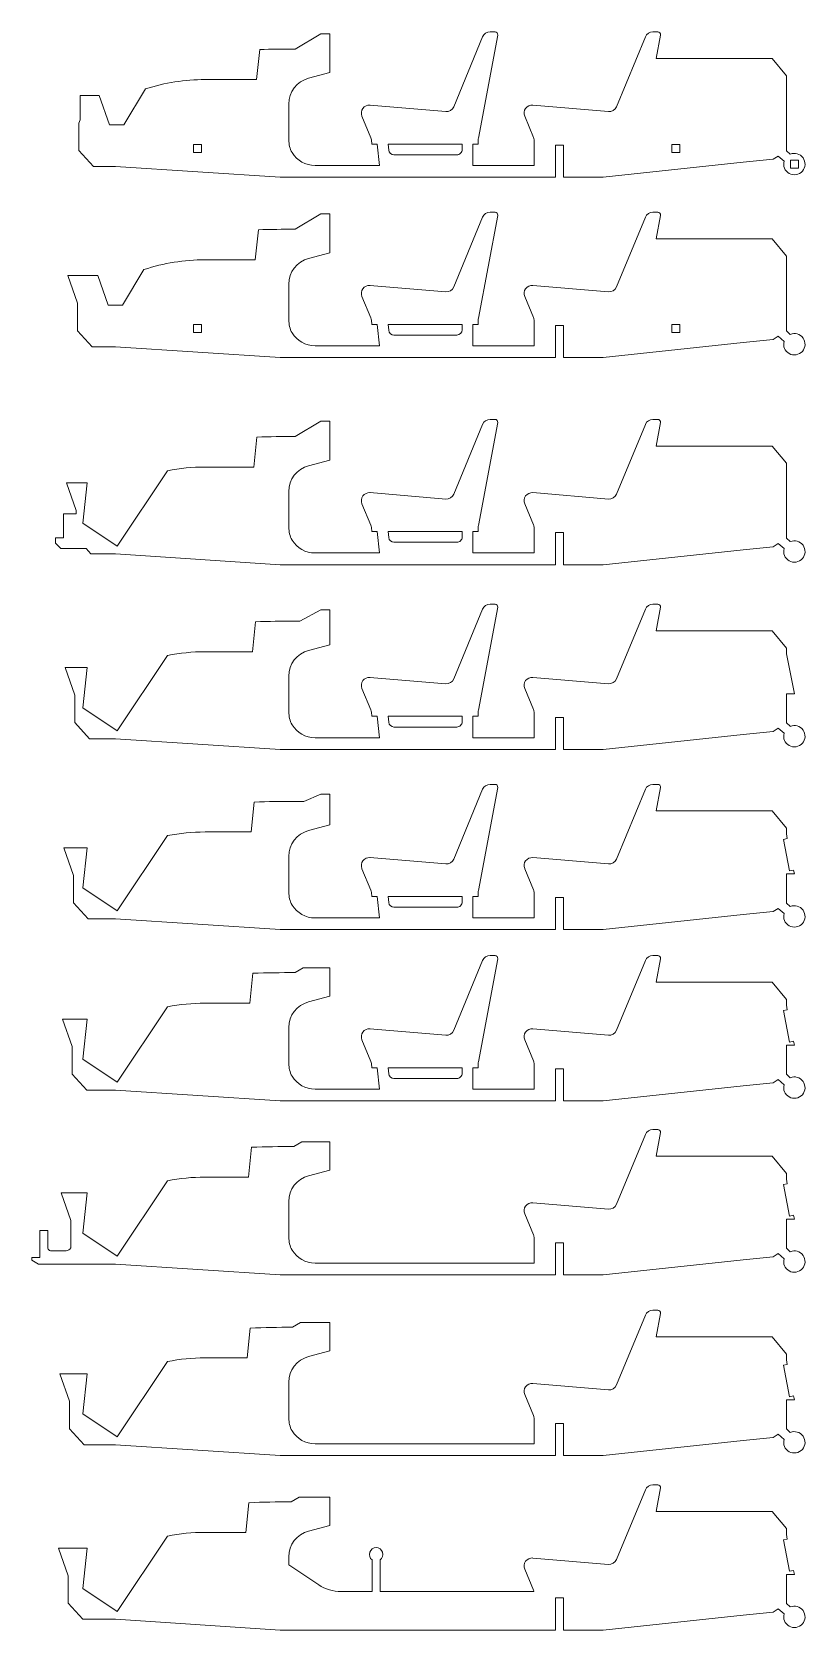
# Model space of a CAD drawing. Header units: millimetres. Extents: x 1593 to 2741, y -1858 to 567.
# Drawn here: x 1922 to 2211, y -603 to -4 of the extents above; entities that cross this region are included whole.
import ezdxf

# ---------------------------------------------------------------- set-up
doc = ezdxf.new("R2010")
doc.units = ezdxf.units.MM
doc.layers.add('CUTTING', color=5, linetype='Continuous')

msp = doc.modelspace()

# ---------------------------------------------------------------- linework, layer by layer
at = {"layer": 'CUTTING', "linetype": 'Continuous', "lineweight": 15}
for p, q in [((2029.91, -5.13), (2020.27, -10.86)), ((2033.27, -5.13), (2029.91, -5.13)), ((2033.27, -19.68), (2033.27, -5.13)), ((2088.88, -44.21), (2096.11, -5.67)), ((2095.13, -4.48), (2093.25, -4.48)), ((2154.16, -4.48), (2156.04, -4.48)), ((2157.02, -5.67), (2155.38, -14.45)), ((2005.85, -22.32), (2007.05, -11.05)), ((2090.48, -6.33), (2079.67, -32.45)), ((2140.58, -32.45), (2151.39, -6.33)), ((2155.38, -14.45), (2198.87, -14.45)), ((2204.13, -20.91), (2198.87, -14.45)), ((1986.6, -22.32), (2005.85, -22.32)), ((2033.27, -19.68), (2025.35, -21.81)), ((2204.13, -48.92), (2204.13, -20.91)), ((1939.83, -28.24), (1939.83, -37.36)), ((1946.96, -28.24), (1939.83, -28.24)), ((1950.89, -39.28), (1946.96, -28.24)), ((1964.37, -25.78), (1956.27, -39.28)), ((2017.94, -31.47), (2017.94, -44.83)), ((2076.65, -34.3), (2048.33, -31.9)), ((2109.25, -31.9), (2137.56, -34.3)), ((1939.38, -38.57), (1939.83, -37.36)), ((1939.38, -38.57), (1939.38, -48.84)), ((1950.89, -39.28), (1956.27, -39.28)), ((2045.31, -36.04), (2048.67, -44.08)), ((2109.51, -43.93), (2106.22, -36.04)), ((1985.33, -46.56), (1982.33, -46.56)), ((1982.33, -46.56), (1982.33, -49.56)), ((1985.33, -49.56), (1985.33, -46.56)), ((2048.88, -44.91), (2049.05, -46.48)), ((2051.06, -46.48), (2049.05, -46.48)), ((2051.92, -54.48), (2051.06, -46.48)), ((2082.83, -46.48), (2055.08, -46.48)), ((2055.08, -46.48), (2055.32, -48.7)), ((2082.83, -48.48), (2082.83, -46.48)), ((2088.83, -46.48), (2086.83, -46.48)), ((2086.83, -46.48), (2086.83, -54.48)), ((2088.83, -46.48), (2088.83, -44.76)), ((2109.75, -54.48), (2109.75, -45.08)), ((2120.71, -46.86), (2117.71, -46.86)), ((2117.71, -46.86), (2117.71, -58.86)), ((2120.71, -58.86), (2120.71, -46.86)), ((2164.33, -46.56), (2161.33, -46.56)), ((2161.33, -46.56), (2161.33, -49.56)), ((2164.33, -49.56), (2164.33, -46.56)), ((1944.91, -54.85), (1939.38, -48.84)), ((1982.33, -49.56), (1985.33, -49.56)), ((2057.31, -50.48), (2080.83, -50.48)), ((2135.55, -58.86), (2188, -53.24)), ((2161.33, -49.56), (2164.33, -49.56)), ((2188, -53.24), (2199.25, -52.13)), ((2199.25, -52.13), (2201.1, -50.91)), ((2203.27, -52.84), (2201.1, -50.91)), ((2204.13, -48.92), (2205.6, -50.22)), ((2205.63, -55.42), (2205.63, -52.42)), ((2205.63, -52.42), (2208.63, -52.42)), ((2208.63, -52.42), (2208.63, -55.42)), ((1944.91, -54.85), (1953.14, -54.85)), ((1953.14, -54.85), (2014.75, -58.86)), ((2014.75, -58.86), (2117.71, -58.86)), ((2027.75, -54.48), (2051.92, -54.48)), ((2086.83, -54.48), (2109.75, -54.48)), ((2120.71, -58.86), (2135.55, -58.86)), ((2208.63, -55.42), (2205.63, -55.42)), ((2029.91, -72.59), (2020.27, -78.32)), ((2033.27, -72.59), (2029.91, -72.59)), ((2033.27, -87.14), (2033.27, -72.59)), ((2090.48, -73.79), (2079.67, -99.91)), ((2088.88, -111.66), (2096.11, -73.12)), ((2095.13, -71.93), (2093.25, -71.93)), ((2140.58, -99.91), (2151.39, -73.79)), ((2154.16, -71.93), (2156.04, -71.93)), ((2157.02, -73.12), (2155.38, -81.9)), ((2005.35, -89.77), (2006.55, -78.51)), ((2155.38, -81.9), (2198.87, -81.9)), ((2204.13, -88.36), (2198.87, -81.9)), ((2033.27, -87.14), (2025.35, -89.26)), ((2204.13, -116.37), (2204.13, -88.36)), ((1935.2, -95.69), (1938.88, -106.03)), ((1946.46, -95.69), (1935.2, -95.69)), ((1950.39, -106.74), (1946.46, -95.69)), ((1963.75, -93.43), (1955.77, -106.74)), ((1986.6, -89.77), (2005.35, -89.77)), ((2017.94, -98.92), (2017.94, -112.28)), ((2076.65, -101.75), (2048.33, -99.35)), ((2109.25, -99.35), (2137.56, -101.75)), ((1938.88, -106.03), (1938.88, -116.29)), ((1950.39, -106.74), (1955.77, -106.74)), ((2045.31, -103.5), (2048.67, -111.53)), ((2109.51, -111.38), (2106.22, -103.5)), ((2048.88, -112.37), (2049.05, -113.93)), ((2088.83, -113.93), (2088.83, -112.21)), ((2109.75, -121.93), (2109.75, -112.53)), ((1944.41, -122.3), (1938.88, -116.29)), ((1985.33, -114.01), (1982.33, -114.01)), ((1982.33, -114.01), (1982.33, -117.01)), ((1982.33, -117.01), (1985.33, -117.01)), ((1985.33, -117.01), (1985.33, -114.01)), ((2051.06, -113.93), (2049.05, -113.93)), ((2051.92, -121.93), (2051.06, -113.93)), ((2082.83, -113.93), (2055.08, -113.93)), ((2055.08, -113.93), (2055.32, -116.15)), ((2057.31, -117.93), (2080.83, -117.93)), ((2082.83, -115.93), (2082.83, -113.93)), ((2088.83, -113.93), (2086.83, -113.93)), ((2086.83, -113.93), (2086.83, -121.93)), ((2120.71, -114.31), (2117.71, -114.31)), ((2117.71, -114.31), (2117.71, -126.31)), ((2120.71, -126.31), (2120.71, -114.31)), ((2164.33, -114.01), (2161.33, -114.01)), ((2161.33, -114.01), (2161.33, -117.01)), ((2161.33, -117.01), (2164.33, -117.01)), ((2164.33, -117.01), (2164.33, -114.01)), ((2188, -120.69), (2199.25, -119.58)), ((2199.25, -119.58), (2201.1, -118.36)), ((2203.27, -120.29), (2201.1, -118.36)), ((2204.13, -116.37), (2205.6, -117.67)), ((1944.41, -122.3), (1953.14, -122.3)), ((1953.14, -122.3), (2014.75, -126.31)), ((2027.75, -121.93), (2051.92, -121.93)), ((2086.83, -121.93), (2109.75, -121.93)), ((2135.55, -126.31), (2188, -120.69)), ((2014.75, -126.31), (2117.71, -126.31)), ((2120.71, -126.31), (2135.55, -126.31)), ((2095.13, -149.5), (2093.25, -149.5)), ((2154.16, -149.5), (2156.04, -149.5)), ((2029.91, -150.16), (2020.27, -155.89)), ((2033.27, -150.16), (2029.91, -150.16)), ((2033.27, -164.71), (2033.27, -150.16)), ((2090.48, -151.36), (2079.67, -177.48)), ((2088.88, -189.23), (2096.11, -150.69)), ((2140.58, -177.48), (2151.39, -151.36)), ((2157.02, -150.69), (2155.38, -159.47)), ((2004.85, -167.34), (2006.04, -156.1)), ((2155.38, -159.47), (2198.87, -159.47)), ((2204.13, -165.93), (2198.87, -159.47)), ((1986.6, -167.34), (2004.85, -167.34)), ((2033.27, -164.71), (2025.35, -166.83)), ((2204.13, -193.94), (2204.13, -165.93)), ((1934.7, -173.26), (1938.38, -183.6)), ((1942.46, -173.26), (1934.7, -173.26)), ((1940.83, -188.3), (1942.46, -173.26)), ((1972.55, -168.7), (1953.73, -196.91)), ((2017.94, -176.49), (2017.94, -189.85)), ((2076.65, -179.32), (2048.33, -176.92)), ((2109.25, -176.92), (2137.56, -179.32)), ((1933.63, -193.86), (1933.63, -184.86)), ((1933.63, -184.86), (1938.38, -184.86)), ((1938.38, -183.6), (1938.38, -184.86)), ((2045.31, -181.07), (2048.67, -189.1)), ((2109.51, -188.95), (2106.22, -181.07)), ((1953.73, -196.91), (1940.83, -188.3)), ((2048.88, -189.94), (2049.05, -191.5)), ((2088.83, -191.5), (2088.83, -189.78)), ((2109.75, -199.5), (2109.75, -190.11)), ((1930.63, -195.86), (1930.63, -193.86)), ((1930.63, -193.86), (1933.63, -193.86)), ((1930.63, -195.86), (1932.63, -197.86)), ((2051.06, -191.5), (2049.05, -191.5)), ((2051.92, -199.5), (2051.06, -191.5)), ((2082.83, -191.5), (2055.08, -191.5)), ((2055.08, -191.5), (2055.32, -193.72)), ((2057.31, -195.5), (2080.83, -195.5)), ((2082.83, -193.5), (2082.83, -191.5)), ((2088.83, -191.5), (2086.83, -191.5)), ((2086.83, -191.5), (2086.83, -199.5)), ((2120.71, -191.89), (2117.71, -191.89)), ((2117.71, -191.89), (2117.71, -203.89)), ((2120.71, -203.89), (2120.71, -191.89)), ((2188, -198.26), (2199.25, -197.15)), ((2199.25, -197.15), (2201.1, -195.93)), ((2203.27, -197.86), (2201.1, -195.93)), ((2204.13, -193.94), (2205.6, -195.25)), ((1942.06, -197.86), (1932.63, -197.86)), ((1943.91, -199.87), (1942.06, -197.86)), ((1943.91, -199.87), (1953.14, -199.87)), ((1953.14, -199.87), (2014.75, -203.89)), ((2027.75, -199.5), (2051.92, -199.5)), ((2086.83, -199.5), (2109.75, -199.5)), ((2135.55, -203.89), (2188, -198.26)), ((2014.75, -203.89), (2117.71, -203.89)), ((2120.71, -203.89), (2135.55, -203.89)), ((2022.11, -225.03), (2029.91, -220.8)), ((2029.91, -220.8), (2033.27, -220.8)), ((2033.27, -233.85), (2033.27, -220.8)), ((2090.48, -220.5), (2079.67, -246.62)), ((2088.88, -258.37), (2096.11, -219.83)), ((2095.13, -218.64), (2093.25, -218.64)), ((2140.58, -246.62), (2151.39, -220.5)), ((2154.16, -218.64), (2156.04, -218.64)), ((2157.02, -219.83), (2155.38, -228.61)), ((2004.35, -236.48), (2005.54, -225.26)), ((2020.27, -225.03), (2022.11, -225.03)), ((2155.38, -228.61), (2198.87, -228.61)), ((2204.13, -235.07), (2198.87, -228.61)), ((1953.73, -266.04), (1972.55, -237.84)), ((1986.6, -236.48), (2004.35, -236.48)), ((2033.27, -233.85), (2025.35, -235.97)), ((2204.13, -237.2), (2204.13, -235.07)), ((2204.13, -237.2), (2207.13, -252.2)), ((1934.2, -242.4), (1937.88, -252.74)), ((1942.46, -242.4), (1934.2, -242.4)), ((1942.46, -242.4), (1940.83, -257.44)), ((2017.94, -245.63), (2017.94, -258.99)), ((2045.31, -250.21), (2048.67, -258.24)), ((2076.65, -248.46), (2048.33, -246.06)), ((2109.51, -258.09), (2106.22, -250.21)), ((2109.25, -246.06), (2137.56, -248.46)), ((1937.88, -252.74), (1937.88, -263)), ((2207.13, -252.2), (2204.13, -252.2)), ((2204.13, -263.08), (2204.13, -252.2)), ((1943.41, -269.01), (1937.88, -263)), ((1940.83, -257.44), (1953.73, -266.04)), ((2048.88, -259.08), (2049.05, -260.64)), ((2051.06, -260.64), (2049.05, -260.64)), ((2051.92, -268.64), (2051.06, -260.64)), ((2082.83, -260.64), (2055.08, -260.64)), ((2055.08, -260.64), (2055.32, -262.86)), ((2082.83, -262.64), (2082.83, -260.64)), ((2088.83, -260.64), (2086.83, -260.64)), ((2086.83, -260.64), (2086.83, -268.64)), ((2088.83, -260.64), (2088.83, -258.92)), ((2109.75, -268.64), (2109.75, -259.24)), ((2120.71, -261.02), (2117.71, -261.02)), ((2117.71, -261.02), (2117.71, -273.02)), ((2120.71, -273.02), (2120.71, -261.02)), ((2204.13, -263.08), (2205.6, -264.38)), ((1943.41, -269.01), (1953.14, -269.01)), ((1953.14, -269.01), (2014.75, -273.02)), ((2027.75, -268.64), (2051.92, -268.64)), ((2057.31, -264.64), (2080.83, -264.64)), ((2086.83, -268.64), (2109.75, -268.64)), ((2135.55, -273.02), (2188, -267.4)), ((2188, -267.4), (2199.25, -266.29)), ((2199.25, -266.29), (2201.1, -265.07)), ((2203.27, -267), (2201.1, -265.07)), ((2014.75, -273.02), (2117.71, -273.02)), ((2120.71, -273.02), (2135.55, -273.02)), ((2095.13, -286.1), (2093.25, -286.1)), ((2154.16, -286.1), (2156.04, -286.1)), ((2003.85, -303.93), (2005.04, -292.73)), ((2023.56, -292.48), (2020.27, -292.48)), ((2029.91, -289.75), (2023.56, -292.48)), ((2033.27, -289.75), (2029.91, -289.75)), ((2033.27, -289.75), (2033.27, -301.3)), ((2090.48, -287.95), (2079.67, -314.07)), ((2088.88, -325.82), (2096.11, -287.28)), ((2140.58, -314.07), (2151.39, -287.95)), ((2157.02, -287.28), (2155.38, -296.06)), ((2155.38, -296.06), (2198.87, -296.06)), ((2204.13, -302.52), (2198.87, -296.06)), ((1986.6, -303.93), (2003.85, -303.93)), ((2033.27, -301.3), (2025.35, -303.43)), ((2204.13, -304.65), (2204.13, -302.52)), ((2204.13, -304.65), (2204.48, -306.42)), ((1933.7, -309.85), (1937.38, -320.19)), ((1942.46, -309.85), (1933.7, -309.85)), ((1942.46, -309.85), (1940.83, -324.89)), ((1953.73, -333.5), (1972.55, -305.29)), ((2203.01, -306.71), (2204.48, -306.42)), ((2203.01, -306.71), (2205.36, -318.48)), ((2017.94, -313.08), (2017.94, -326.44)), ((2076.65, -315.91), (2048.33, -313.51)), ((2109.25, -313.51), (2137.56, -315.91)), ((1937.38, -320.19), (1937.38, -330.46)), ((2045.31, -317.66), (2048.67, -325.7)), ((2109.51, -325.54), (2106.22, -317.66)), ((2207.13, -319.65), (2204.13, -319.65)), ((2204.13, -330.53), (2204.13, -319.65)), ((2205.36, -318.48), (2206.83, -318.19)), ((2206.83, -318.19), (2207.13, -319.65)), ((1940.83, -324.89), (1953.73, -333.5)), ((2048.88, -326.53), (2049.05, -328.1)), ((2051.06, -328.1), (2049.05, -328.1)), ((2051.92, -336.1), (2051.06, -328.1)), ((2082.83, -328.1), (2055.08, -328.1)), ((2055.08, -328.1), (2055.32, -330.31)), ((2082.83, -330.1), (2082.83, -328.1)), ((2088.83, -328.1), (2086.83, -328.1)), ((2086.83, -328.1), (2086.83, -336.1)), ((2088.83, -328.1), (2088.83, -326.38)), ((2109.75, -336.1), (2109.75, -326.7)), ((2117.71, -328.48), (2120.71, -328.48)), ((2117.71, -340.48), (2117.71, -328.48)), ((2120.71, -328.48), (2120.71, -340.48)), ((1942.91, -336.47), (1937.38, -330.46)), ((2057.31, -332.1), (2080.83, -332.1)), ((2135.55, -340.48), (2188, -334.85)), ((2188, -334.85), (2199.25, -333.74)), ((2199.25, -333.74), (2201.1, -332.53)), ((2203.27, -334.46), (2201.1, -332.53)), ((2204.13, -330.53), (2205.6, -331.84)), ((1942.91, -336.47), (1953.14, -336.47)), ((1953.14, -336.47), (2014.75, -340.48)), ((2014.75, -340.48), (2117.71, -340.48)), ((2027.75, -336.1), (2051.92, -336.1)), ((2086.83, -336.1), (2109.75, -336.1)), ((2120.71, -340.48), (2135.55, -340.48)), ((2090.48, -352.03), (2079.67, -378.15)), ((2088.88, -389.9), (2096.11, -351.36)), ((2095.13, -350.18), (2093.25, -350.18)), ((2140.58, -378.15), (2151.39, -352.03)), ((2154.16, -350.18), (2156.04, -350.18)), ((2157.02, -351.36), (2155.38, -360.14)), ((2003.35, -368.01), (2004.54, -356.83)), ((2020.27, -356.56), (2023.27, -354.83)), ((2023.27, -354.83), (2033.27, -354.83)), ((2033.27, -354.83), (2033.27, -365.38)), ((2155.38, -360.14), (2198.87, -360.14)), ((2204.13, -366.6), (2198.87, -360.14)), ((1953.73, -397.58), (1972.55, -369.37)), ((1986.6, -368.01), (2003.35, -368.01)), ((2033.27, -365.38), (2025.35, -367.51)), ((2204.48, -370.5), (2203.01, -370.79)), ((2203.01, -370.79), (2205.36, -382.56)), ((2204.13, -368.73), (2204.13, -366.6)), ((2204.13, -368.73), (2204.48, -370.5)), ((1933.2, -373.93), (1936.88, -384.27)), ((1942.46, -373.93), (1933.2, -373.93)), ((1942.46, -373.93), (1940.83, -388.97)), ((2017.94, -377.16), (2017.94, -390.52)), ((2045.31, -381.74), (2048.67, -389.78)), ((2076.65, -379.99), (2048.33, -377.59)), ((2109.51, -389.62), (2106.22, -381.74)), ((2109.25, -377.59), (2137.56, -379.99)), ((2205.36, -382.56), (2206.83, -382.27)), ((2206.83, -382.27), (2207.13, -383.73)), ((1936.88, -384.27), (1936.88, -394.54)), ((2204.13, -394.61), (2204.13, -383.73)), ((2207.13, -383.73), (2204.13, -383.73)), ((1942.41, -400.55), (1936.88, -394.54)), ((1940.83, -388.97), (1953.73, -397.58)), ((2048.88, -390.61), (2049.05, -392.18)), ((2051.06, -392.18), (2049.05, -392.18)), ((2051.92, -400.18), (2051.06, -392.18)), ((2082.83, -392.18), (2055.08, -392.18)), ((2055.08, -392.18), (2055.32, -394.39)), ((2082.83, -394.18), (2082.83, -392.18)), ((2088.83, -392.18), (2086.83, -392.18)), ((2086.83, -392.18), (2086.83, -400.18)), ((2088.83, -392.18), (2088.83, -390.46)), ((2109.75, -400.18), (2109.75, -390.78)), ((2117.71, -392.56), (2120.71, -392.56)), ((2117.71, -404.56), (2117.71, -392.56)), ((2120.71, -392.56), (2120.71, -404.56)), ((2204.13, -394.61), (2205.6, -395.92)), ((1942.41, -400.55), (1953.14, -400.55)), ((1953.14, -400.55), (2014.75, -404.56)), ((2027.75, -400.18), (2051.92, -400.18)), ((2057.31, -396.18), (2080.83, -396.18)), ((2086.83, -400.18), (2109.75, -400.18)), ((2135.55, -404.56), (2188, -398.93)), ((2188, -398.93), (2199.25, -397.82)), ((2199.25, -397.82), (2201.1, -396.61)), ((2203.27, -398.54), (2201.1, -396.61)), ((2014.75, -404.56), (2117.71, -404.56)), ((2120.71, -404.56), (2135.55, -404.56)), ((2140.58, -443.26), (2151.39, -417.14)), ((2154.16, -415.28), (2156.04, -415.28)), ((2157.02, -416.47), (2155.38, -425.25)), ((2002.85, -433.12), (2004.04, -421.95)), ((2019.77, -421.67), (2022.77, -419.94)), ((2022.77, -419.94), (2033.27, -419.94)), ((2033.27, -419.94), (2033.27, -430.49)), ((2033.27, -430.49), (2025.35, -432.61)), ((2155.38, -425.25), (2198.87, -425.25)), ((2204.13, -431.71), (2198.87, -425.25)), ((1953.73, -462.68), (1972.55, -434.48)), ((1986.6, -433.12), (2002.85, -433.12)), ((2204.48, -435.61), (2203.01, -435.9)), ((2203.01, -435.9), (2205.36, -447.67)), ((2204.13, -433.84), (2204.13, -431.71)), ((2204.13, -433.84), (2204.48, -435.61)), ((1932.7, -439.04), (1936.38, -449.38)), ((1942.46, -439.04), (1932.7, -439.04)), ((1942.46, -439.04), (1940.83, -454.08)), ((2017.94, -442.27), (2017.94, -455.63)), ((2109.51, -454.73), (2106.22, -446.85)), ((2109.25, -442.7), (2137.56, -445.1)), ((2205.36, -447.67), (2206.83, -447.37)), ((2206.83, -447.37), (2207.13, -448.84)), ((1924.83, -463.14), (1924.83, -453.14)), ((1924.83, -453.14), (1927.83, -453.14)), ((1927.83, -453.14), (1927.83, -459.65)), ((1936.38, -449.38), (1936.38, -459.64)), ((1940.83, -454.08), (1953.73, -462.68)), ((2207.13, -448.84), (2204.13, -448.84)), ((2204.13, -459.72), (2204.13, -448.84)), ((2109.75, -465.28), (2109.75, -455.88)), ((2117.71, -457.66), (2120.71, -457.66)), ((2117.71, -469.66), (2117.71, -457.66)), ((2120.71, -457.66), (2120.71, -469.66)), ((2204.13, -459.72), (2205.6, -461.02)), ((1921.83, -464.14), (1921.83, -463.14)), ((1921.83, -463.14), (1924.83, -463.14)), ((1924.33, -465.65), (1921.83, -464.14)), ((1924.33, -465.65), (1953.14, -465.65)), ((1928.83, -460.65), (1934.64, -460.65)), ((1953.14, -465.65), (2014.75, -469.66)), ((2027.75, -465.28), (2109.75, -465.28)), ((2135.55, -469.66), (2188, -464.04)), ((2188, -464.04), (2199.25, -462.93)), ((2199.25, -462.93), (2201.1, -461.71)), ((2203.27, -463.64), (2201.1, -461.71)), ((2014.75, -469.66), (2117.71, -469.66)), ((2120.71, -469.66), (2135.55, -469.66)), ((2154.16, -482.94), (2156.04, -482.94)), ((2157.02, -484.12), (2155.38, -492.9)), ((2002.35, -500.77), (2003.53, -489.63)), ((2019.27, -489.32), (2022.27, -487.59)), ((2022.27, -487.59), (2033.27, -487.59)), ((2033.27, -487.59), (2033.27, -498.14)), ((2140.58, -510.91), (2151.39, -484.79)), ((2155.38, -492.9), (2198.87, -492.9)), ((2204.13, -499.36), (2198.87, -492.9)), ((1953.73, -530.34), (1972.55, -502.14)), ((1986.6, -500.77), (2002.35, -500.77)), ((2033.27, -498.14), (2025.35, -500.27)), ((2204.13, -501.5), (2204.13, -499.36)), ((2204.13, -501.5), (2204.48, -503.26)), ((1932.2, -506.69), (1935.88, -517.03)), ((1942.46, -506.69), (1932.2, -506.69)), ((1942.46, -506.69), (1940.83, -521.73)), ((2204.48, -503.26), (2203.01, -503.55)), ((2203.01, -503.55), (2205.36, -515.32)), ((2017.94, -509.92), (2017.94, -523.28)), ((2109.25, -510.35), (2137.56, -512.75)), ((1935.88, -517.03), (1935.88, -527.3)), ((2109.51, -522.38), (2106.22, -514.5)), ((2207.13, -516.5), (2204.13, -516.5)), ((2204.13, -527.37), (2204.13, -516.5)), ((2205.36, -515.32), (2206.83, -515.03)), ((2206.83, -515.03), (2207.13, -516.5)), ((1940.83, -521.73), (1953.73, -530.34)), ((2109.75, -532.94), (2109.75, -523.54)), ((2117.71, -525.32), (2120.71, -525.32)), ((2117.71, -537.32), (2117.71, -525.32)), ((2120.71, -525.32), (2120.71, -537.32)), ((1941.41, -533.31), (1935.88, -527.3)), ((2135.55, -537.32), (2188, -531.69)), ((2188, -531.69), (2199.25, -530.58)), ((2199.25, -530.58), (2201.1, -529.37)), ((2203.27, -531.3), (2201.1, -529.37)), ((2204.13, -527.37), (2205.6, -528.68)), ((1941.41, -533.31), (1953.14, -533.31)), ((1953.14, -533.31), (2014.75, -537.32)), ((2014.75, -537.32), (2117.71, -537.32)), ((2027.75, -532.94), (2109.75, -532.94)), ((2120.71, -537.32), (2135.55, -537.32)), ((2140.58, -576.23), (2151.39, -550.11)), ((2154.16, -548.26), (2156.04, -548.26)), ((2157.02, -549.44), (2155.38, -558.22)), ((2001.85, -566.09), (2003.03, -554.97)), ((2018.77, -554.64), (2021.77, -552.91)), ((2021.77, -552.91), (2033.27, -552.91)), ((2033.27, -552.91), (2033.27, -563.46)), ((2155.38, -558.22), (2198.87, -558.22)), ((2204.13, -564.68), (2198.87, -558.22)), ((1953.73, -595.66), (1972.55, -567.46)), ((1986.6, -566.09), (2001.85, -566.09)), ((2033.27, -563.46), (2025.35, -565.59)), ((2204.13, -566.82), (2204.13, -564.68)), ((2204.13, -566.82), (2204.48, -568.58)), ((1931.7, -572.02), (1935.38, -582.35)), ((1942.46, -572.02), (1931.7, -572.02)), ((1942.46, -572.02), (1940.83, -587.05)), ((2204.48, -568.58), (2203.01, -568.88)), ((2203.01, -568.88), (2205.36, -580.64)), ((2017.94, -575.25), (2017.94, -578.26)), ((2017.94, -578.26), (2029.16, -585.74)), ((2049.13, -588.26), (2049.13, -576.37)), ((2052.13, -576.37), (2052.13, -588.26)), ((2109.51, -587.7), (2106.22, -579.82)), ((2109.25, -575.68), (2137.56, -578.07)), ((1935.38, -582.35), (1935.38, -592.62)), ((2207.13, -581.82), (2204.13, -581.82)), ((2204.13, -592.69), (2204.13, -581.82)), ((2205.36, -580.64), (2206.83, -580.35)), ((2206.83, -580.35), (2207.13, -581.82)), ((1940.83, -587.05), (1953.73, -595.66)), ((2037.48, -588.26), (2049.13, -588.26)), ((2052.13, -588.26), (2109.68, -588.26)), ((2117.71, -590.64), (2120.71, -590.64)), ((2117.71, -602.64), (2117.71, -590.64)), ((2120.71, -590.64), (2120.71, -602.64)), ((1940.91, -598.63), (1935.38, -592.62)), ((2135.55, -602.64), (2188, -597.01)), ((2188, -597.01), (2199.25, -595.9)), ((2199.25, -595.9), (2201.1, -594.69)), ((2203.27, -596.62), (2201.1, -594.69)), ((2204.13, -592.69), (2205.6, -594)), ((1940.91, -598.63), (1953.14, -598.63)), ((1953.14, -598.63), (2014.75, -602.64)), ((2014.75, -602.64), (2117.71, -602.64)), ((2120.71, -602.64), (2135.55, -602.64))]:
    msp.add_line(p, q, dxfattribs=at)
for centre, radius, start, end in [((2093.25, -7.48), 3, 89.99974, 157.52165), ((2095.13, -5.48), 1, 349.37936, 89.99997), ((2154.16, -7.48), 3, 90, 157.52207), ((2156.04, -5.48), 1, 349.38034, 90), ((2018.81, -386.66), 375.8, 89.77741, 91.79374), ((1986.6, -95.35), 73.04, 90, 107.71731), ((2027.94, -31.47), 10, 105.03156, 179.99995), ((2048.08, -34.89), 3, 85.1592, 202.64904), ((2076.9, -31.31), 3, 265.1595, 337.52239), ((2108.99, -34.89), 3, 85.15931, 202.64868), ((2137.81, -31.31), 3, 265.15931, 337.52241), ((2027.94, -44.83), 10, 179.99995, 208.8179), ((2045.9, -45.24), 3, 6.15159, 22.64895), ((2091.83, -44.76), 3, 169.3801, 179.99929), ((2106.74, -45.08), 3, 359.99997, 22.64891), ((2027.75, -44.48), 10, 211.08991, 270), ((2057.31, -48.48), 2, 186.15174, 270), ((2080.83, -48.48), 2, 270.00015, 0.0007), ((2207.13, -53.92), 4, 164.3732, 112.48424), ((2093.25, -74.93), 3, 89.9999, 157.52206), ((2095.13, -72.93), 1, 349.38052, 89.99976), ((2154.16, -74.93), 3, 90, 157.52207), ((2156.04, -72.93), 1, 349.38034, 90), ((2018.81, -454.12), 375.8, 89.77741, 91.87027), ((2027.94, -98.92), 10, 105.03156, 180.00006), ((1986.6, -162.8), 73.04, 90, 108.22939), ((2048.08, -102.34), 3, 85.15953, 202.64819), ((2076.9, -98.76), 3, 265.15934, 337.522), ((2108.99, -102.34), 3, 85.15931, 202.64868), ((2137.81, -98.76), 3, 265.15916, 337.52201), ((2027.94, -112.28), 10, 179.99984, 208.8179), ((2045.9, -112.69), 3, 6.1521, 22.64909), ((2091.83, -112.21), 3, 169.3801, 179.99966), ((2106.74, -112.53), 3, 0.00035, 22.64891), ((2027.75, -111.93), 10, 211.08991, 270), ((2057.31, -115.93), 2, 186.15131, 270.00002), ((2080.83, -115.93), 2, 270.00015, 0.00013), ((2207.13, -121.37), 4, 164.3732, 112.48424), ((2093.25, -152.5), 3, 89.9997, 157.52154), ((2095.13, -150.5), 1, 349.37907, 90.00003), ((2154.16, -152.5), 3, 90, 157.52207), ((2156.04, -150.5), 1, 349.38034, 90), ((2018.81, -531.69), 375.8, 89.77741, 91.94682), ((1986.6, -240.37), 73.04, 90, 101.08989), ((2027.94, -176.49), 10, 105.03156, 179.99992), ((2048.08, -179.91), 3, 85.15924, 202.64893), ((2076.9, -176.33), 3, 265.15954, 337.52249), ((2108.99, -179.91), 3, 85.15931, 202.64868), ((2137.81, -176.33), 3, 265.15935, 337.52251), ((2027.94, -189.85), 10, 179.99998, 208.8179), ((2045.9, -190.26), 3, 6.15146, 22.64891), ((2091.83, -189.78), 3, 169.3801, 180.00033), ((2106.74, -190.11), 3, 359.99987, 22.64891), ((2027.75, -189.5), 10, 211.08991, 270), ((2057.31, -193.5), 2, 186.15203, 270.0001), ((2080.83, -193.5), 2, 270.00015, 0.00085), ((2207.13, -198.94), 4, 164.3732, 112.48424), ((2093.25, -221.64), 3, 89.99972, 157.52159), ((2095.13, -219.64), 1, 349.37921, 90), ((2154.16, -221.64), 3, 90, 157.52207), ((2156.04, -219.64), 1, 349.38034, 90), ((2018.81, -600.82), 375.8, 89.77741, 92.02337), ((1986.6, -309.51), 73.04, 90, 101.08989), ((2027.94, -245.63), 10, 105.03156, 179.99993), ((2048.08, -249.05), 3, 85.15922, 202.64898), ((2076.9, -245.47), 3, 265.15952, 337.52245), ((2108.99, -249.05), 3, 85.15931, 202.64868), ((2137.81, -245.47), 3, 265.15933, 337.52246), ((2027.94, -258.99), 10, 179.99997, 208.8179), ((2045.9, -259.4), 3, 6.15152, 22.64893), ((2057.31, -262.64), 2, 186.15196, 270.00009), ((2080.83, -262.64), 2, 270.00015, 0.00078), ((2091.83, -258.92), 3, 169.3801, 179.99923), ((2106.74, -259.24), 3, 359.99992, 22.64891), ((2027.75, -258.64), 10, 211.08991, 270), ((2207.13, -268.08), 4, 164.3732, 112.48424), ((2093.25, -289.1), 3, 89.99987, 157.522), ((2095.13, -287.1), 1, 349.38036, 89.99979), ((2154.16, -289.1), 3, 90, 157.52207), ((2156.04, -287.1), 1, 349.38034, 90), ((2018.81, -668.28), 375.8, 89.77741, 92.09995), ((1986.6, -376.97), 73.04, 90, 101.08989), ((2027.94, -313.08), 10, 105.03156, 180.00005), ((2048.08, -316.5), 3, 85.15955, 202.64813), ((2076.9, -312.92), 3, 265.15936, 337.52205), ((2108.99, -316.5), 3, 85.15931, 202.64868), ((2137.81, -312.92), 3, 265.15918, 337.52207), ((2027.94, -326.44), 10, 179.99986, 208.8179), ((2045.9, -326.85), 3, 6.15203, 22.64907), ((2091.83, -326.38), 3, 169.3801, 179.99961), ((2106.74, -326.7), 3, 0.0003, 22.64891), ((2027.75, -326.1), 10, 211.08991, 270), ((2057.31, -330.1), 2, 186.15139, 270.00003), ((2080.83, -330.1), 2, 270.00015, 0.00021), ((2207.13, -335.53), 4, 164.3732, 112.48424), ((2093.25, -353.18), 3, 89.99983, 157.5219), ((2095.13, -351.18), 1, 349.38007, 89.99984), ((2154.16, -353.18), 3, 90, 157.52207), ((2156.04, -351.18), 1, 349.38034, 90), ((2018.81, -732.36), 375.8, 89.77806, 92.17653), ((1986.6, -441.05), 73.04, 90, 101.08989), ((2027.94, -377.16), 10, 105.03156, 180.00002), ((2048.08, -380.58), 3, 85.1591, 202.6493), ((2076.9, -377), 3, 265.1594, 337.52215), ((2108.99, -380.58), 3, 85.15931, 202.64868), ((2137.81, -377), 3, 265.15922, 337.52217), ((2027.94, -390.52), 10, 179.99988, 208.8179), ((2045.9, -390.93), 3, 6.1519, 22.64904), ((2057.31, -394.18), 2, 186.15154, 270.00004), ((2080.83, -394.18), 2, 270.00015, 0.00036), ((2091.83, -390.46), 3, 169.3801, 179.99952), ((2106.74, -390.78), 3, 0.0002, 22.64891), ((2027.75, -390.18), 10, 211.08991, 270), ((2207.13, -399.61), 4, 164.3732, 112.48424), ((2154.16, -418.28), 3, 90, 157.52207), ((2156.04, -416.28), 1, 349.38034, 90), ((2018.81, -797.46), 375.8, 89.85387, 92.25314), ((1986.6, -506.15), 73.04, 90, 101.08989), ((2027.94, -442.27), 10, 105.03156, 179.99976), ((2108.99, -445.69), 3, 85.15931, 202.64868), ((2137.81, -442.11), 3, 265.1591, 337.52186), ((1928.83, -459.65), 1, 180.00013, 269.99999), ((1934.64, -458.65), 2, 270.0008, 330.34482), ((2027.94, -455.63), 10, 179.9998, 208.8179), ((2027.75, -455.28), 10, 211.08991, 270), ((2106.74, -455.88), 3, 0.0005, 22.64891), ((2207.13, -464.72), 4, 164.3732, 112.48424), ((2154.16, -485.94), 3, 90, 157.52207), ((2156.04, -483.94), 1, 349.38034, 90), ((2018.81, -865.12), 375.8, 89.92985, 92.32975), ((1986.6, -573.81), 73.04, 90, 101.08989), ((2027.94, -509.92), 10, 105.03156, 180.00008), ((2108.99, -513.34), 3, 85.15931, 202.64868), ((2137.81, -509.76), 3, 265.15959, 337.52315), ((2027.94, -523.28), 10, 180.00017, 208.8179), ((2106.74, -523.54), 3, 359.99926, 22.64891), ((2027.75, -522.94), 10, 211.08991, 270), ((2207.13, -532.37), 4, 164.3732, 112.48424), ((2154.16, -551.26), 3, 90, 157.52207), ((2156.04, -549.26), 1, 349.38034, 90), ((2018.81, -930.44), 375.8, 90.00601, 92.40639), ((1986.6, -639.13), 73.04, 90, 101.08989), ((2027.94, -575.25), 10, 105.03156, 179.99988), ((2050.63, -574.32), 2.54, 306.17151, 233.82849), ((2108.99, -578.66), 3, 85.15931, 202.64868), ((2137.81, -575.08), 3, 265.15894, 337.52145), ((2037.48, -573.26), 15, 236.31027, 270.00027), ((2106.74, -588.86), 3, 11.54978, 22.64716), ((2207.13, -597.69), 4, 164.3732, 112.48424)]:
    msp.add_arc(centre, radius, start, end, dxfattribs=at)

doc.saveas('drawing.dxf')
